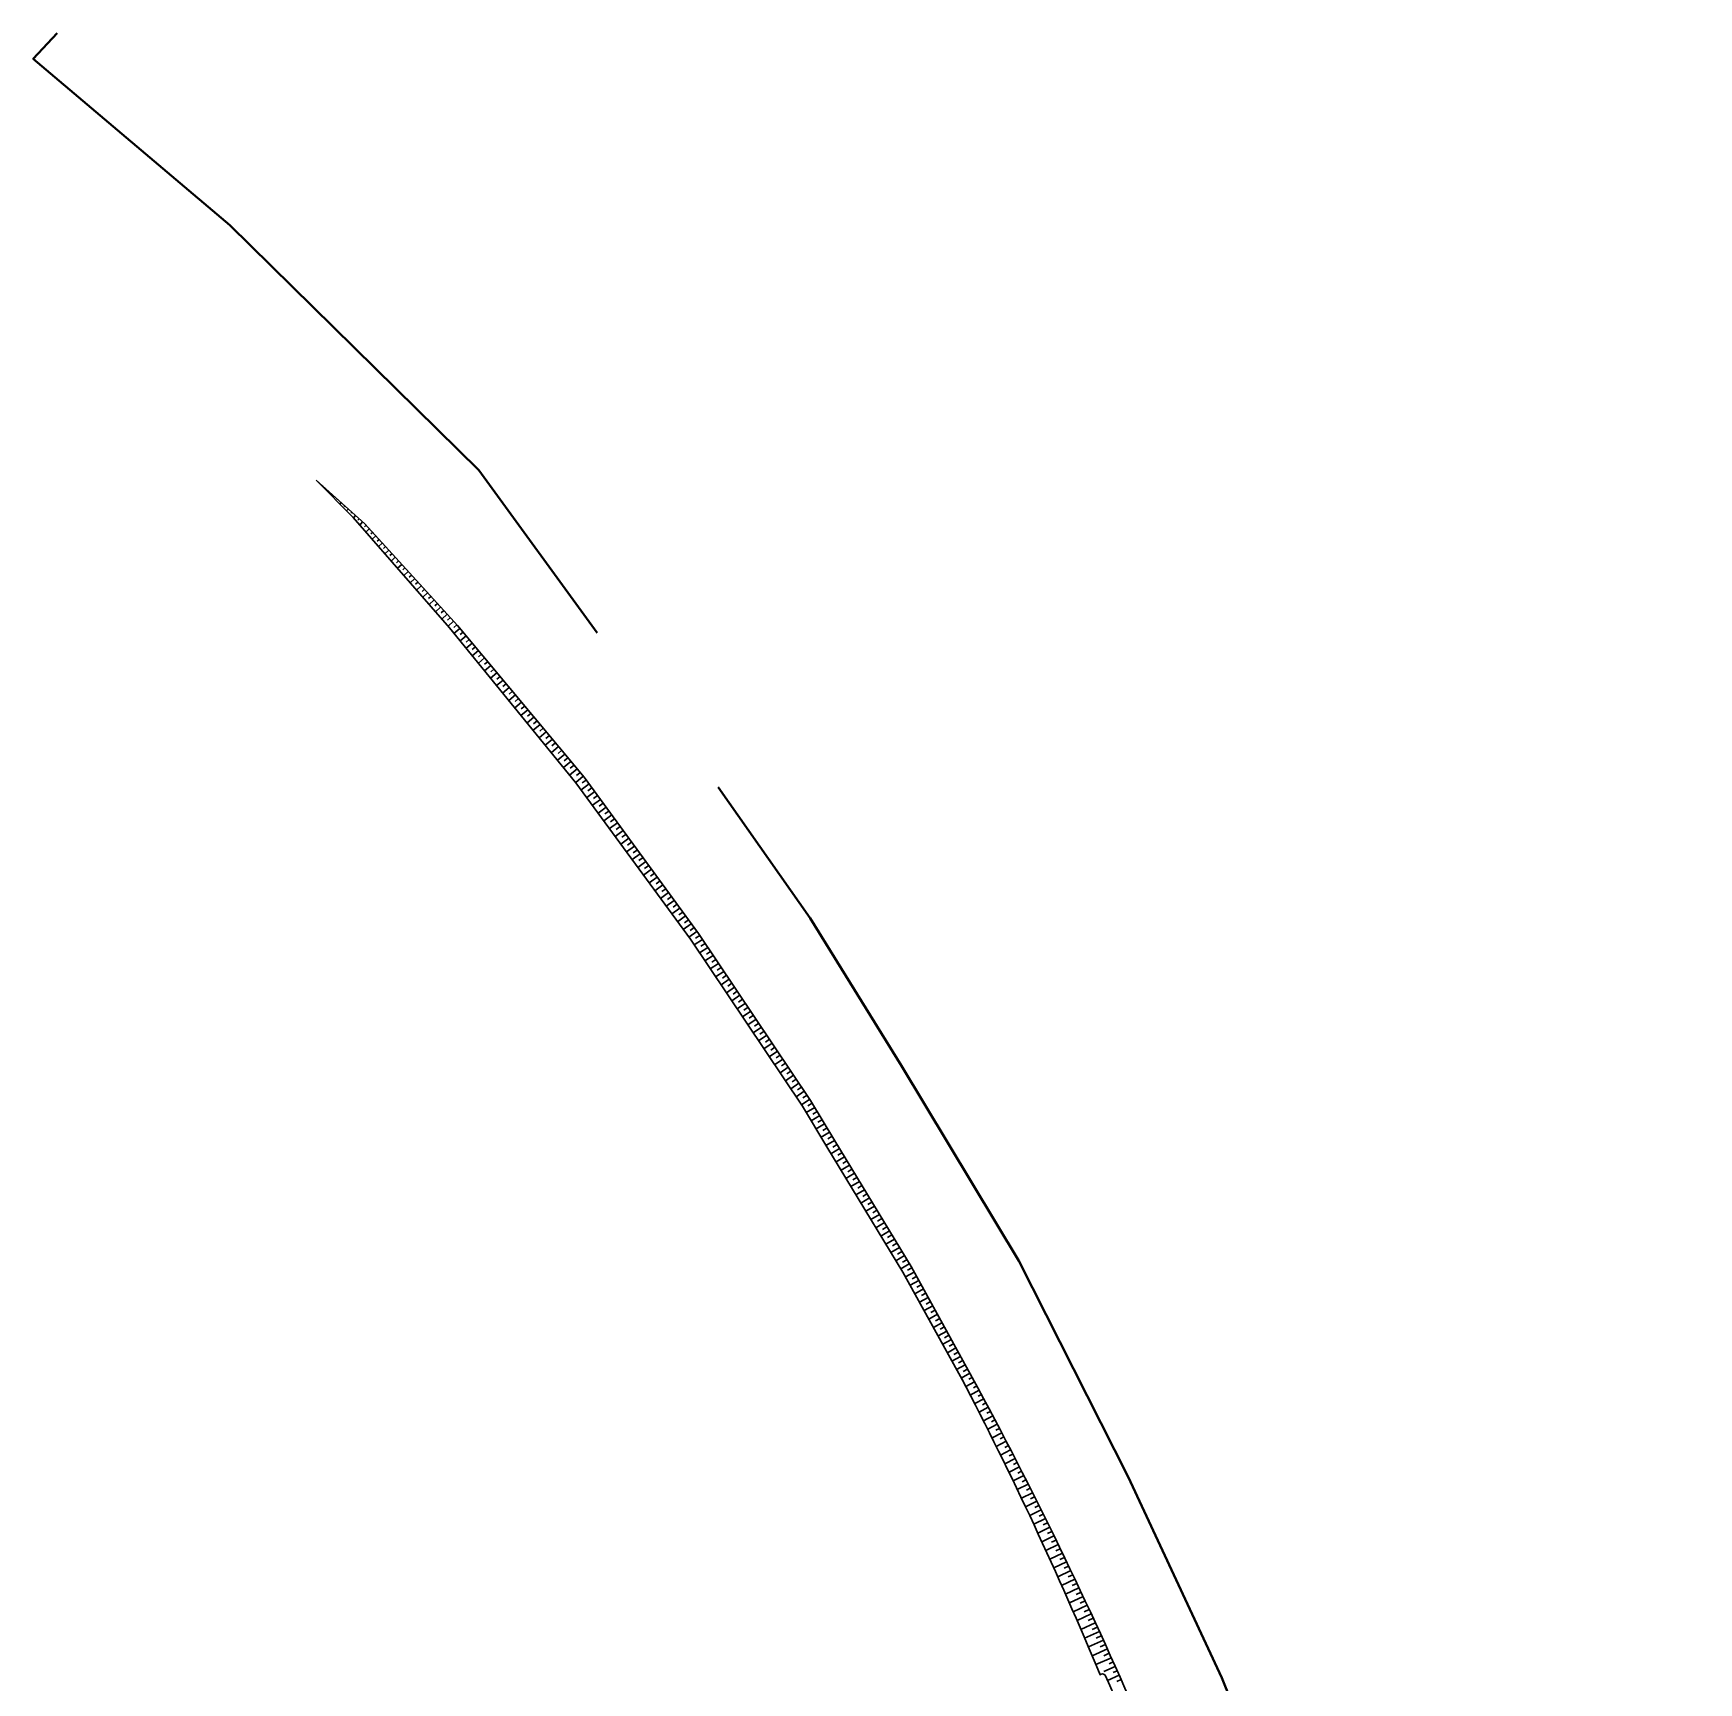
# Model space of a CAD drawing. Extents: x 10268 to 14501, y 7440 to 10044.
# Drawn here: x 12298 to 12644, y 8166.7 to 8509.3 of the extents above; entities that cross this region are included whole.
import ezdxf

# ---------------------------------------------------------------- set-up
doc = ezdxf.new("R2010")
doc.units = 0
doc.layers.add('GRND', color=46, linetype='Continuous')
doc.layers.add('Водоотвод и откосы красные', color=1, linetype='Continuous', lineweight=40)
doc.layers.add('Забор Металлический-2$0$ЗАБОР', color=1, linetype='Забор Металлический-2$0$ЗАБОР_МЕТ_Б1М', lineweight=40)
doc.linetypes.add('Забор Металлический-2$0$ЗАБОР_МЕТ_Б1М', pattern='A,1.25,[133,ltypeshp.shx,S=0.25,R=0,X=-0.25,Y=0],-0.001,[133,ltypeshp.shx,S=0.145,R=0,X=-0.145,Y=0],-0.001,[130,ltypeshp.shx,S=0.125,R=0,X=0,Y=0.4],1.25', length=2.502)

msp = doc.modelspace()

# ---------------------------------------------------------------- linework, layer by layer
at = {"layer": 'GRND', "color": 1, "lineweight": 30}
for p, q in [((12518.64, 8179.21), (12515.64, 8177.82)), ((12519.48, 8177.4), (12516.42, 8175.99)), ((12520.31, 8175.58), (12517.2, 8174.16)), ((12519.06, 8178.31), (12517.99, 8177.82)), ((12519.89, 8176.49), (12518.81, 8175.99)), ((12521.14, 8173.76), (12517.98, 8172.33)), ((12521.97, 8171.94), (12518.75, 8170.49)), ((12520.73, 8174.67), (12519.62, 8174.17)), ((12521.55, 8172.85), (12520.43, 8172.34)), ((12522.79, 8170.12), (12520.44, 8169.06)), ((12522.37, 8171.05), (12521.51, 8170.67)), ((12523.19, 8169.23), (12522.33, 8168.85)), ((12523.6, 8168.3), (12521.17, 8167.21)), ((12524, 8167.4), (12523.14, 8167.02))]:
    msp.add_line(p, q, dxfattribs=at)
at = {"layer": 'Водоотвод и откосы красные', "color": 1, "lineweight": 30}
for p, q in [((12357.49, 8415.84), (12357.53, 8415.89)), ((12358.23, 8415.17), (12358.27, 8415.22)), ((12358.89, 8414.41), (12359.01, 8414.55)), ((12359.67, 8413.79), (12359.75, 8413.88)), ((12360.3, 8412.99), (12360.49, 8413.21)), ((12361.12, 8412.41), (12361.24, 8412.54)), ((12361.7, 8411.56), (12361.98, 8411.87)), ((12362.56, 8411.02), (12362.72, 8411.2)), ((12363.1, 8410.13), (12363.46, 8410.53)), ((12364.01, 8409.64), (12364.2, 8409.86)), ((12364.51, 8408.7), (12364.95, 8409.19)), ((12365.43, 8408.23), (12365.69, 8408.52)), ((12365.83, 8407.19), (12366.43, 8407.85)), ((12366.79, 8406.83), (12367.14, 8407.15)), ((12367.09, 8405.75), (12367.82, 8406.41)), ((12368.12, 8405.34), (12368.49, 8405.68)), ((12368.4, 8404.24), (12369.16, 8404.94)), ((12369.45, 8403.84), (12369.84, 8404.2)), ((12369.71, 8402.74), (12370.51, 8403.46)), ((12370.78, 8402.35), (12371.19, 8402.72)), ((12371.03, 8401.23), (12371.86, 8401.99)), ((12372.11, 8400.86), (12372.53, 8401.25)), ((12372.34, 8399.72), (12373.21, 8400.51)), ((12373.44, 8399.37), (12373.88, 8399.77)), ((12373.66, 8398.22), (12374.55, 8399.03)), ((12374.77, 8397.88), (12375.23, 8398.29)), ((12374.97, 8396.71), (12375.9, 8397.56)), ((12376.1, 8396.39), (12376.57, 8396.82)), ((12376.29, 8395.21), (12377.25, 8396.08)), ((12377.43, 8394.9), (12377.92, 8395.34)), ((12377.6, 8393.7), (12378.6, 8394.6)), ((12378.77, 8393.41), (12379.27, 8393.87)), ((12378.92, 8392.19), (12379.94, 8393.13)), ((12380.1, 8391.91), (12380.62, 8392.39)), ((12380.23, 8390.69), (12381.29, 8391.65)), ((12381.43, 8390.42), (12381.96, 8390.91)), ((12381.55, 8389.18), (12382.64, 8390.17)), ((12382.76, 8388.93), (12383.31, 8389.44)), ((12382.86, 8387.68), (12383.98, 8388.7)), ((12384.09, 8387.44), (12384.66, 8387.96)), ((12384.18, 8386.17), (12385.33, 8387.22)), ((12385.41, 8385.94), (12386.01, 8386.48)), ((12385.41, 8384.68), (12386.65, 8385.72)), ((12386.67, 8384.43), (12387.29, 8384.96)), ((12386.67, 8383.14), (12387.93, 8384.19)), ((12387.94, 8382.89), (12388.57, 8383.42)), ((12387.94, 8381.59), (12389.21, 8382.65)), ((12389.2, 8380.04), (12390.5, 8381.12)), ((12389.21, 8381.35), (12389.85, 8381.89)), ((12390.47, 8378.49), (12391.78, 8379.59)), ((12390.48, 8379.81), (12391.14, 8380.35)), ((12391.73, 8376.94), (12393.06, 8378.05)), ((12391.76, 8378.27), (12392.42, 8378.82)), ((12392.99, 8375.39), (12394.34, 8376.52)), ((12393.03, 8376.73), (12393.7, 8377.28)), ((12394.26, 8373.85), (12395.62, 8374.98)), ((12394.3, 8375.18), (12394.98, 8375.75)), ((12395.52, 8372.3), (12396.9, 8373.45)), ((12395.57, 8373.64), (12396.26, 8374.21)), ((12396.85, 8372.1), (12397.54, 8372.68)), ((12396.79, 8370.75), (12398.18, 8371.91)), ((12398.05, 8369.2), (12399.46, 8370.38)), ((12398.12, 8370.56), (12398.82, 8371.15)), ((12399.39, 8369.02), (12400.1, 8369.61)), ((12399.31, 8367.65), (12400.74, 8368.84)), ((12400.58, 8366.1), (12402.02, 8367.31)), ((12400.66, 8367.48), (12401.38, 8368.08)), ((12401.84, 8364.56), (12403.3, 8365.78)), ((12401.94, 8365.94), (12402.66, 8366.54)), ((12403.11, 8363.01), (12404.58, 8364.24)), ((12403.21, 8364.4), (12403.94, 8365.01)), ((12404.37, 8361.46), (12405.86, 8362.71)), ((12404.48, 8362.85), (12405.22, 8363.47)), ((12405.63, 8359.91), (12407.15, 8361.17)), ((12405.75, 8361.31), (12406.51, 8361.94)), ((12406.9, 8358.36), (12408.43, 8359.64)), ((12407.03, 8359.77), (12407.79, 8360.41)), ((12408.3, 8358.23), (12409.07, 8358.87)), ((12408.16, 8356.81), (12409.71, 8358.1)), ((12409.43, 8355.27), (12410.99, 8356.57)), ((12409.57, 8356.69), (12410.35, 8357.34)), ((12410.84, 8355.15), (12411.63, 8355.8)), ((12410.69, 8353.72), (12412.27, 8355.04)), ((12411.8, 8352.21), (12413.46, 8353.43)), ((12412.04, 8353.63), (12412.87, 8354.24)), ((12412.98, 8350.6), (12414.64, 8351.82)), ((12413.22, 8352.02), (12414.05, 8352.63)), ((12414.16, 8348.99), (12415.82, 8350.21)), ((12414.4, 8350.4), (12415.23, 8351.01)), ((12415.34, 8347.37), (12417, 8348.59)), ((12415.58, 8348.79), (12416.41, 8349.4)), ((12416.52, 8345.76), (12418.18, 8346.98)), ((12416.76, 8347.18), (12417.59, 8347.79)), ((12417.7, 8344.15), (12419.36, 8345.37)), ((12417.94, 8345.56), (12418.77, 8346.17)), ((12418.88, 8342.54), (12420.54, 8343.76)), ((12419.12, 8343.95), (12419.95, 8344.56)), ((12420.06, 8340.92), (12421.73, 8342.14)), ((12420.3, 8342.34), (12421.13, 8342.95)), ((12421.48, 8340.73), (12422.32, 8341.34)), ((12421.24, 8339.31), (12422.91, 8340.53)), ((12422.42, 8337.7), (12424.09, 8338.92)), ((12422.66, 8339.11), (12423.5, 8339.72)), ((12423.84, 8337.5), (12424.68, 8338.11)), ((12423.6, 8336.08), (12425.27, 8337.3)), ((12424.78, 8334.47), (12426.45, 8335.69)), ((12425.02, 8335.89), (12425.86, 8336.5)), ((12426.2, 8334.27), (12427.04, 8334.88)), ((12425.96, 8332.86), (12427.63, 8334.08)), ((12427.14, 8331.25), (12428.81, 8332.46)), ((12427.38, 8332.66), (12428.22, 8333.27)), ((12428.56, 8331.05), (12429.4, 8331.66)), ((12428.32, 8329.63), (12429.99, 8330.85)), ((12429.5, 8328.02), (12431.17, 8329.24)), ((12429.75, 8329.44), (12430.58, 8330.05)), ((12430.68, 8326.41), (12432.35, 8327.63)), ((12430.93, 8327.82), (12431.76, 8328.43)), ((12431.86, 8324.79), (12433.53, 8326.01)), ((12432.11, 8326.21), (12432.94, 8326.82)), ((12433.04, 8323.18), (12434.71, 8324.4)), ((12433.29, 8324.6), (12434.12, 8325.21)), ((12434.22, 8321.57), (12435.89, 8322.79)), ((12434.47, 8322.98), (12435.3, 8323.59)), ((12435.31, 8319.99), (12437.02, 8321.14)), ((12435.61, 8321.4), (12436.47, 8321.97)), ((12436.42, 8318.33), (12438.14, 8319.48)), ((12436.72, 8319.74), (12437.58, 8320.31)), ((12437.54, 8316.67), (12439.25, 8317.82)), ((12437.84, 8318.08), (12438.69, 8318.65)), ((12438.65, 8315.01), (12440.36, 8316.16)), ((12438.95, 8316.42), (12439.81, 8316.99)), ((12439.77, 8313.35), (12441.48, 8314.5)), ((12440.07, 8314.76), (12440.92, 8315.33)), ((12441.18, 8313.1), (12442.04, 8313.67)), ((12440.88, 8311.69), (12442.59, 8312.84)), ((12441.99, 8310.03), (12443.71, 8311.18)), ((12442.29, 8311.44), (12443.15, 8312.01)), ((12443.41, 8309.78), (12444.26, 8310.35)), ((12443.11, 8308.37), (12444.82, 8309.53)), ((12444.22, 8306.72), (12445.94, 8307.87)), ((12444.52, 8308.12), (12445.38, 8308.7)), ((12445.64, 8306.46), (12446.49, 8307.04)), ((12445.34, 8305.06), (12447.05, 8306.21)), ((12446.45, 8303.4), (12448.16, 8304.55)), ((12446.75, 8304.8), (12447.61, 8305.38)), ((12447.86, 8303.14), (12448.72, 8303.72)), ((12447.56, 8301.74), (12449.28, 8302.89)), ((12448.68, 8300.08), (12450.39, 8301.23)), ((12448.98, 8301.48), (12449.84, 8302.06)), ((12450.09, 8299.82), (12450.95, 8300.4)), ((12449.79, 8298.42), (12451.51, 8299.57)), ((12450.91, 8296.76), (12452.62, 8297.91)), ((12451.21, 8298.16), (12452.06, 8298.74)), ((12452.32, 8296.5), (12453.18, 8297.08)), ((12452.02, 8295.1), (12453.73, 8296.25)), ((12453.14, 8293.44), (12454.85, 8294.59)), ((12453.43, 8294.85), (12454.29, 8295.42)), ((12454.25, 8291.78), (12455.96, 8292.93)), ((12454.55, 8293.19), (12455.41, 8293.76)), ((12455.36, 8290.12), (12457.08, 8291.27)), ((12455.66, 8291.53), (12456.52, 8292.1)), ((12456.48, 8288.46), (12458.19, 8289.61)), ((12456.78, 8289.87), (12457.63, 8290.44)), ((12457.59, 8286.8), (12459.31, 8287.95)), ((12457.89, 8288.21), (12458.75, 8288.78)), ((12458.58, 8285.19), (12460.35, 8286.25)), ((12458.95, 8286.58), (12459.83, 8287.11)), ((12459.61, 8283.47), (12461.38, 8284.53)), ((12459.98, 8284.86), (12460.86, 8285.39)), ((12460.64, 8281.76), (12462.4, 8282.82)), ((12461.01, 8283.15), (12461.89, 8283.68)), ((12461.67, 8280.05), (12463.43, 8281.11)), ((12462.03, 8281.43), (12462.92, 8281.96)), ((12462.69, 8278.33), (12464.46, 8279.39)), ((12463.06, 8279.72), (12463.95, 8280.25)), ((12463.73, 8276.62), (12465.5, 8277.68)), ((12464.1, 8278), (12464.98, 8278.54)), ((12464.77, 8274.91), (12466.53, 8275.97)), ((12465.13, 8276.29), (12466.01, 8276.83)), ((12465.81, 8273.2), (12467.57, 8274.26)), ((12466.17, 8274.59), (12467.05, 8275.12)), ((12466.84, 8271.49), (12468.6, 8272.56)), ((12467.21, 8272.88), (12468.09, 8273.41)), ((12467.88, 8269.78), (12469.64, 8270.85)), ((12468.24, 8271.17), (12469.12, 8271.7)), ((12468.91, 8268.07), (12470.68, 8269.14)), ((12469.28, 8269.46), (12470.16, 8269.99)), ((12469.95, 8266.36), (12471.71, 8267.43)), ((12470.31, 8267.75), (12471.19, 8268.28)), ((12470.99, 8264.65), (12472.75, 8265.72)), ((12471.35, 8266.04), (12472.23, 8266.57)), ((12472.02, 8262.94), (12473.79, 8264.01)), ((12472.39, 8264.33), (12473.27, 8264.86)), ((12473.06, 8261.23), (12474.82, 8262.3)), ((12473.42, 8262.62), (12474.3, 8263.16)), ((12474.1, 8259.52), (12475.86, 8260.59)), ((12474.46, 8260.91), (12475.34, 8261.45)), ((12475.13, 8257.81), (12476.89, 8258.88)), ((12475.49, 8259.2), (12476.38, 8259.74)), ((12476.17, 8256.11), (12477.93, 8257.17)), ((12476.53, 8257.49), (12477.41, 8258.03)), ((12477.2, 8254.4), (12478.97, 8255.46)), ((12477.57, 8255.78), (12478.45, 8256.32)), ((12478.24, 8252.69), (12480, 8253.75)), ((12478.6, 8254.08), (12479.48, 8254.61)), ((12479.19, 8251.03), (12480.99, 8252.02)), ((12479.61, 8252.4), (12480.51, 8252.89)), ((12480.16, 8249.28), (12481.96, 8250.27)), ((12480.58, 8250.65), (12481.48, 8251.14)), ((12481.13, 8247.53), (12482.93, 8248.52)), ((12481.54, 8248.9), (12482.44, 8249.4)), ((12482.09, 8245.78), (12483.89, 8246.77)), ((12482.51, 8247.15), (12483.41, 8247.65)), ((12483.06, 8244.03), (12484.86, 8245.02)), ((12483.48, 8245.4), (12484.38, 8245.9)), ((12484.03, 8242.28), (12485.83, 8243.27)), ((12484.44, 8243.65), (12485.34, 8244.15)), ((12485, 8240.53), (12486.79, 8241.52)), ((12485.41, 8241.9), (12486.31, 8242.4)), ((12485.96, 8238.78), (12487.76, 8239.77)), ((12486.38, 8240.15), (12487.28, 8240.65)), ((12486.93, 8237.03), (12488.73, 8238.02)), ((12487.34, 8238.4), (12488.24, 8238.9)), ((12487.9, 8235.28), (12489.69, 8236.28)), ((12488.31, 8236.65), (12489.21, 8237.15)), ((12488.86, 8233.53), (12490.66, 8234.53)), ((12489.28, 8234.9), (12490.18, 8235.4)), ((12489.83, 8231.78), (12491.63, 8232.78)), ((12490.24, 8233.15), (12491.14, 8233.65)), ((12490.8, 8230.03), (12492.59, 8231.03)), ((12491.21, 8231.41), (12492.11, 8231.9)), ((12493.57, 8229.24), (12491.75, 8228.26)), ((12493.08, 8230.15), (12492.39, 8229.78)), ((12494.52, 8227.48), (12492.67, 8226.48)), ((12494.03, 8228.39), (12493.33, 8228.02)), ((12495.46, 8225.72), (12493.58, 8224.71)), ((12494.98, 8226.63), (12494.27, 8226.25)), ((12496.4, 8223.95), (12494.49, 8222.93)), ((12495.92, 8224.87), (12495.2, 8224.49)), ((12497.34, 8222.19), (12495.39, 8221.16)), ((12496.86, 8223.1), (12496.13, 8222.72)), ((12498.28, 8220.42), (12496.29, 8219.38)), ((12497.79, 8221.34), (12497.06, 8220.95)), ((12499.2, 8218.65), (12497.19, 8217.6)), ((12498.73, 8219.57), (12497.98, 8219.17)), ((12500.13, 8216.88), (12498.07, 8215.81)), ((12499.65, 8217.79), (12498.9, 8217.4)), ((12501.05, 8215.11), (12498.95, 8214.02)), ((12500.58, 8216.02), (12499.81, 8215.62)), ((12501.97, 8213.33), (12499.83, 8212.23)), ((12501.5, 8214.24), (12500.72, 8213.84)), ((12502.88, 8211.55), (12500.71, 8210.44)), ((12502.41, 8212.47), (12501.62, 8212.06)), ((12503.33, 8210.69), (12502.52, 8210.28)), ((12503.79, 8209.77), (12501.58, 8208.64)), ((12504.7, 8207.99), (12502.44, 8206.85)), ((12504.23, 8208.9), (12503.42, 8208.49)), ((12505.14, 8207.12), (12504.31, 8206.7)), ((12505.6, 8206.21), (12503.3, 8205.05)), ((12506.5, 8204.42), (12504.16, 8203.25)), ((12506.04, 8205.33), (12505.2, 8204.91)), ((12506.93, 8203.55), (12506.08, 8203.12)), ((12507.39, 8202.63), (12505.01, 8201.45)), ((12508.28, 8200.84), (12505.85, 8199.64)), ((12507.83, 8201.76), (12506.96, 8201.32)), ((12508.72, 8199.96), (12507.83, 8199.53)), ((12509.17, 8199.05), (12506.7, 8197.83)), ((12510.05, 8197.26), (12507.53, 8196.03)), ((12509.6, 8198.17), (12508.7, 8197.73)), ((12510.48, 8196.37), (12509.57, 8195.93)), ((12510.92, 8195.46), (12508.36, 8194.21)), ((12511.8, 8193.66), (12509.19, 8192.4)), ((12511.36, 8194.58), (12510.43, 8194.13)), ((12512.23, 8192.78), (12511.29, 8192.32)), ((12512.67, 8191.86), (12510.01, 8190.59)), ((12513.53, 8190.06), (12510.82, 8188.76)), ((12513.1, 8190.98), (12512.14, 8190.52)), ((12513.96, 8189.17), (12512.99, 8188.71)), ((12514.39, 8188.26), (12511.64, 8186.95)), ((12515.25, 8186.45), (12512.45, 8185.13)), ((12514.82, 8187.37), (12513.83, 8186.9)), ((12516.11, 8184.65), (12513.26, 8183.31)), ((12516.95, 8182.84), (12514.06, 8181.48)), ((12515.68, 8185.56), (12514.67, 8185.09)), ((12516.53, 8183.75), (12515.51, 8183.27)), ((12517.8, 8181.03), (12514.85, 8179.65)), ((12517.38, 8181.94), (12516.34, 8181.45)), ((12518.22, 8180.12), (12517.17, 8179.64))]:
    msp.add_line(p, q, dxfattribs=at)
for points in [[(12491.38, 8228.97), (12478.66, 8251.99), (12462.84, 8278.08), (12457.78, 8286.52), (12434.53, 8321.15), (12410.74, 8353.65), (12384.46, 8385.85), (12364.46, 8408.76), (12356.78, 8416.55)], [(12493.08, 8230.15), (12480.36, 8253.17), (12464.54, 8279.27), (12459.48, 8287.7), (12436.22, 8322.33), (12412.44, 8354.83), (12386.15, 8386.32), (12366.86, 8407.46), (12356.78, 8416.55)]]:
    msp.add_lwpolyline(points, dxfattribs=at)
at = {"layer": 'Водоотвод и откосы красные', "color": 1, "lineweight": 30, "flags": 128}
for points in [[(12490.83, 8230.03, -0.022062), (12519.62, 8168.4), (12519.83, 8168.5, -0.416436), (12520.76, 8168.14, -0.009421), (12534.35, 8135.73, -0.015975), (12555.63, 8075.95), (12605.3, 7919.99), (12613.19, 7895.73, -0.414443), (12612.93, 7895.22), (12612.86, 7895.2)], [(12493.08, 8230.15, -0.044342), (12556.01, 8084.71, -0.002431), (12559.09, 8075.25, -0.001736), (12562.09, 8065.75, -0.001042), (12565.05, 8056.22, -0.000347), (12567.98, 8046.66), (12583.94, 7994.62, 0.001116), (12587.63, 7982.66, 0.003348), (12591.44, 7970.69, 0.00558), (12595.47, 7958.74, 0.007813), (12599.84, 7946.87, 0.065244), (12643.99, 7865.92, 0.065244)]]:
    msp.add_lwpolyline(points, format="xyb", dxfattribs=at)
at = {"layer": 'Забор Металлический-2$0$ЗАБОР', "color": 1, "linetype": 'Забор Металлический-2$0$ЗАБОР_МЕТ_Б1М'}
for points in [[(12415.18, 8384.82), (12390.55, 8418.61), (12338.81, 8469.51), (12298.02, 8504.04), (12302.94, 8509.34)], [(12579.13, 8116.92), (12566.97, 8113.15), (12544.93, 8167.77), (12525.47, 8209.48), (12502.74, 8254.38), (12478.41, 8294.87), (12459.39, 8325.57), (12440.31, 8352.75)]]:
    msp.add_lwpolyline(points, dxfattribs=at)

doc.saveas('drawing.dxf')
